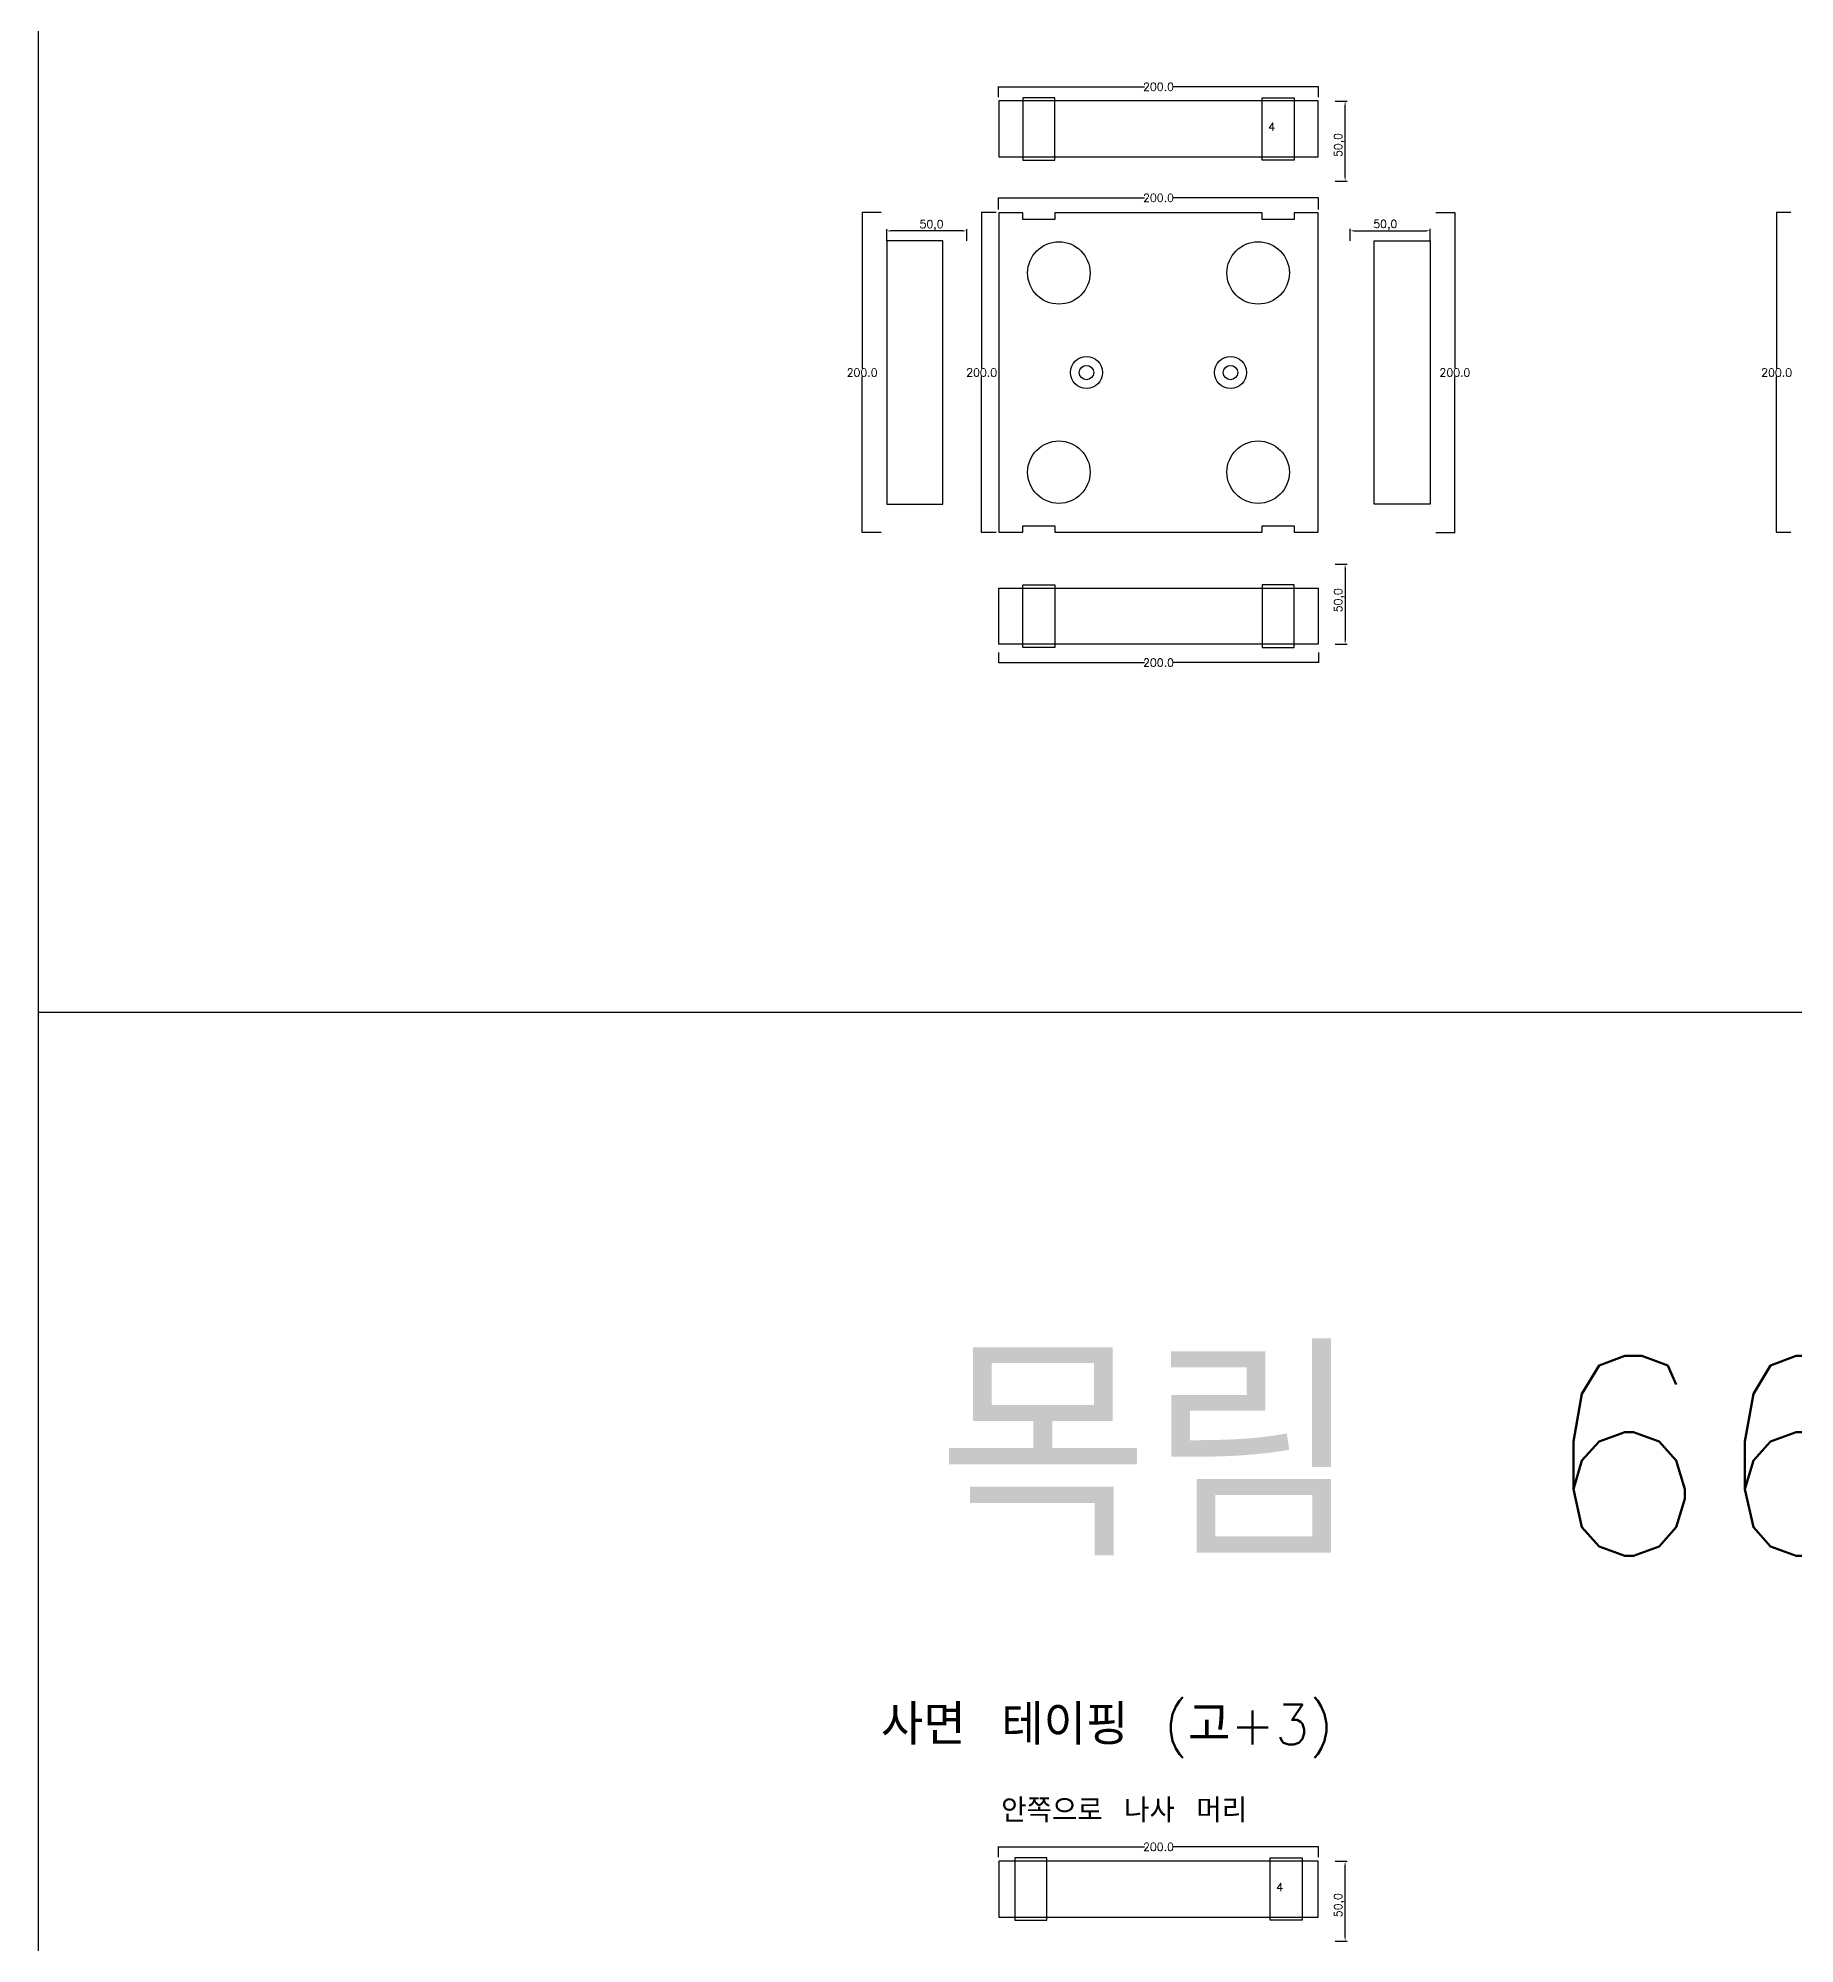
# Model space of a CAD drawing. Header units: millimetres. Extents: x 37110 to 56310, y -3510 to 5490.
# Drawn here: x 37110 to 38208, y 3108 to 4299 of the extents above; entities that cross this region are included whole.
import ezdxf

# ---------------------------------------------------------------- set-up
doc = ezdxf.new("R2010")
doc.units = ezdxf.units.MM
for name, color, linetype in [('TEXT', 3, 'Continuous'), ('볼트 구멍', 7, 'Continuous'), ('치구', 7, 'Continuous'), ('치수', 7, 'Continuous')]:
    doc.layers.add(name, color=color, linetype=linetype)
doc.styles.get("Standard").update_dxf_attribs({"font": 'txt.shx', "bigfont": 'whgtxt.shx'})
doc.dimstyles.new('ISO-25', dxfattribs={"dimtxt": 2.5, "dimasz": 2.5, "dimexe": 1.25, "dimexo": 0.625, "dimtad": 1, "dimtxsty": 'Standard', "dimcen": 2.5, "dimadec": 0, "dimazin": 0, "dimtfac": 1, "dimtmove": 0, "dimatfit": 3, "dimfxl": 0, "dimarcsym": 0})
doc.dimstyles.get("Standard").update_dxf_attribs({"dimtxt": 7, "dimasz": 0.18, "dimexe": 0.18, "dimexo": 0.0625, "dimgap": 0.09, "dimtad": 0, "dimtih": 1, "dimtoh": 1, "dimdec": 1, "dimzin": 0, "dimdsep": 46, "dimtxsty": 'Standard', "dimcen": 0.09, "dimadec": 0, "dimazin": 0, "dimtfac": 1, "dimtdec": 1, "dimtofl": 0, "dimtmove": 0, "dimatfit": 3, "dimfxl": 0, "dimtolj": 1, "dimtzin": 0, "dimarcsym": 0})

# ---------------------------------------------------------------- blocks, each defined once
blk = doc.blocks.new('*D1597')
at = {"layer": 'Defpoints', "color": 0, "linetype": 'Continuous'}
for p in [(37636.9, 4190), (37624.8, 3990), (37636.9, 3990)]:
    blk.add_point(p, dxfattribs=at)
at = {"layer": '치수', "color": 0, "linetype": 'Continuous', "lineweight": -2}
for p, q in [((37636.8, 4190), (37624.6, 4190)), ((37624.8, 4189.8), (37624.8, 4092.6)), ((37624.8, 3990.2), (37624.8, 4087.4)), ((37636.8, 3990), (37624.6, 3990))]:
    blk.add_line(p, q, dxfattribs=at)
at = {"layer": '치수', "color": 0, "linetype": 'Continuous'}
for points in [[(37624.8, 4189.8), (37624.8, 4189.8), (37624.8, 4190)], [(37624.8, 3990.2), (37624.8, 3990.2), (37624.8, 3990)]]:
    blk.add_solid(points, dxfattribs=at)
at = {"layer": '치수', "color": 0, "linetype": 'Continuous', "insert": (37624.8, 4090), "char_height": 5, "attachment_point": 5}
blk.add_mtext('\\A1;200.0', dxfattribs=at)
blk = doc.blocks.new('*D1598')
at = {"layer": 'Defpoints', "color": 0, "linetype": 'Continuous'}
for p in [(37983.1, 4190), (37983.1, 3990), (37995.2, 3990)]:
    blk.add_point(p, dxfattribs=at)
at = {"layer": '치수', "color": 0, "linetype": 'Continuous', "lineweight": -2}
for p, q in [((37983.2, 4190), (37995.4, 4190)), ((37995.2, 4189.8), (37995.2, 4092.6)), ((37995.2, 3990.2), (37995.2, 4087.4)), ((37983.2, 3990), (37995.4, 3990))]:
    blk.add_line(p, q, dxfattribs=at)
at = {"layer": '치수', "color": 0, "linetype": 'Continuous'}
for points in [[(37995.2, 4189.8), (37995.2, 4189.8), (37995.2, 4190)], [(37995.2, 3990.2), (37995.2, 3990.2), (37995.2, 3990)]]:
    blk.add_solid(points, dxfattribs=at)
at = {"layer": '치수', "color": 0, "linetype": 'Continuous', "insert": (37995.2, 4090), "char_height": 5, "attachment_point": 5}
blk.add_mtext('\\A1;200.0', dxfattribs=at)
blk = doc.blocks.new('*D1599')
at = {"layer": 'Defpoints', "color": 0, "linetype": 'Continuous'}
for p in [(37708.5, 4190), (37699.5, 3990), (37708.5, 3990)]:
    blk.add_point(p, dxfattribs=at)
at = {"layer": '치수', "color": 0, "linetype": 'Continuous', "lineweight": -2}
for p, q in [((37708.5, 4190), (37699.3, 4190)), ((37699.5, 4189.8), (37699.5, 4092.6)), ((37699.5, 3990.2), (37699.5, 4087.4)), ((37708.5, 3990), (37699.3, 3990))]:
    blk.add_line(p, q, dxfattribs=at)
at = {"layer": '치수', "color": 0, "linetype": 'Continuous'}
for points in [[(37699.4, 4189.8), (37699.5, 4189.8), (37699.5, 4190)], [(37699.4, 3990.2), (37699.5, 3990.2), (37699.5, 3990)]]:
    blk.add_solid(points, dxfattribs=at)
at = {"layer": '치수', "color": 0, "linetype": 'Continuous', "insert": (37699.5, 4090), "char_height": 5, "attachment_point": 5}
blk.add_mtext('\\A1;200.0', dxfattribs=at)
blk = doc.blocks.new('*D1600')
at = {"layer": 'Defpoints', "color": 0, "linetype": 'Continuous'}
for p in [(38205.1, 4190), (38196.2, 3990), (38205.1, 3990)]:
    blk.add_point(p, dxfattribs=at)
at = {"layer": '치수', "color": 0, "linetype": 'Continuous', "lineweight": -2}
for p, q in [((38205, 4190), (38196, 4190)), ((38196.2, 4189.8), (38196.2, 4092.6)), ((38196.2, 3990.2), (38196.2, 4087.4)), ((38205, 3990), (38196, 3990))]:
    blk.add_line(p, q, dxfattribs=at)
at = {"layer": '치수', "color": 0, "linetype": 'Continuous'}
for points in [[(38196.2, 4189.8), (38196.2, 4189.8), (38196.2, 4190)], [(38196.2, 3990.2), (38196.2, 3990.2), (38196.2, 3990)]]:
    blk.add_solid(points, dxfattribs=at)
at = {"layer": '치수', "color": 0, "linetype": 'Continuous', "insert": (38196.2, 4090), "char_height": 5, "attachment_point": 5}
blk.add_mtext('\\A1;200.0', dxfattribs=at)
blk = doc.blocks.new('*D1605')
at = {"layer": 'Defpoints', "color": 0, "linetype": 'Continuous'}
for p in [(37710, 3915.1), (37910, 3915.1), (37910, 3908.7)]:
    blk.add_point(p, dxfattribs=at)
at = {"layer": '치수', "color": 0, "linetype": 'Continuous', "lineweight": -2}
for p, q in [((37710, 3915.1), (37710, 3908.6)), ((37710.2, 3908.7), (37801.2, 3908.7)), ((37909.8, 3908.7), (37818.8, 3908.7)), ((37910, 3915.1), (37910, 3908.6))]:
    blk.add_line(p, q, dxfattribs=at)
at = {"layer": '치수', "color": 0, "linetype": 'Continuous'}
for points in [[(37710.2, 3908.8), (37710.2, 3908.7), (37710, 3908.7)], [(37909.8, 3908.8), (37909.8, 3908.7), (37910, 3908.7)]]:
    blk.add_solid(points, dxfattribs=at)
at = {"layer": '치수', "color": 0, "linetype": 'Continuous', "insert": (37810, 3908.7), "char_height": 5, "attachment_point": 5}
blk.add_mtext('\\A1;200.0', dxfattribs=at)
blk = doc.blocks.new('*D1606')
at = {"layer": 'Defpoints', "color": 0}
for p in [(37919.7, 3970.2), (37919.7, 3920.2), (37926.6, 3920.2)]:
    blk.add_point(p, dxfattribs=at)
at = {"layer": '치수', "color": 0, "lineweight": -2}
for p, q in [((37920.3, 3970.2), (37927.8, 3970.2)), ((37926.6, 3967.7), (37926.6, 3922.7)), ((37920.3, 3920.2), (37927.8, 3920.2))]:
    blk.add_line(p, q, dxfattribs=at)
at = {"layer": '치수', "color": 0}
for points in [[(37926.2, 3967.7), (37927, 3967.7), (37926.6, 3970.2)], [(37926.2, 3922.7), (37927, 3922.7), (37926.6, 3920.2)]]:
    blk.add_solid(points, dxfattribs=at)
at = {"layer": '치수', "color": 0, "insert": (37923, 3947.7), "char_height": 5, "attachment_point": 5, "rotation": 90}
blk.add_mtext('50,0', dxfattribs=at)
blk = doc.blocks.new('*D1608')
at = {"layer": 'Defpoints', "color": 0}
for p in [(37640.2, 4178.5), (37640.2, 4171.8), (37690.2, 4171.7)]:
    blk.add_point(p, dxfattribs=at)
at = {"layer": '치수', "color": 0, "lineweight": -2}
for p, q in [((37640.2, 4172.4), (37640.2, 4179.7)), ((37687.7, 4178.5), (37642.7, 4178.5)), ((37690.2, 4172.3), (37690.2, 4179.7))]:
    blk.add_line(p, q, dxfattribs=at)
at = {"layer": '치수', "color": 0}
for points in [[(37642.7, 4178.9), (37642.7, 4178.1), (37640.2, 4178.5)], [(37687.7, 4178.9), (37687.7, 4178.1), (37690.2, 4178.5)]]:
    blk.add_solid(points, dxfattribs=at)
at = {"layer": '치수', "color": 0, "insert": (37668.2, 4182), "char_height": 5, "attachment_point": 5}
blk.add_mtext('50,0', dxfattribs=at)
blk = doc.blocks.new('*D1609')
at = {"layer": 'Defpoints', "color": 0}
for p in [(37919.7, 4259.7), (37926.6, 4259.7), (37919.7, 4209.7)]:
    blk.add_point(p, dxfattribs=at)
at = {"layer": '치수', "color": 0, "lineweight": -2}
for p, q in [((37920.3, 4259.7), (37927.8, 4259.7)), ((37926.6, 4212.2), (37926.6, 4257.2)), ((37920.3, 4209.7), (37927.8, 4209.7))]:
    blk.add_line(p, q, dxfattribs=at)
at = {"layer": '치수', "color": 0}
for points in [[(37926.2, 4257.2), (37927, 4257.2), (37926.6, 4259.7)], [(37926.2, 4212.2), (37927, 4212.2), (37926.6, 4209.7)]]:
    blk.add_solid(points, dxfattribs=at)
at = {"layer": '치수', "color": 0, "insert": (37923, 4232.2), "char_height": 5, "attachment_point": 5, "rotation": 90}
blk.add_mtext('50,0', dxfattribs=at)
blk = doc.blocks.new('*D1610')
at = {"layer": 'Defpoints', "color": 0}
for p in [(37929.7, 4171.8), (37979.7, 4178.6), (37979.7, 4171.8)]:
    blk.add_point(p, dxfattribs=at)
at = {"layer": '치수', "color": 0, "lineweight": -2}
for p, q in [((37929.7, 4172.4), (37929.7, 4179.8)), ((37932.2, 4178.6), (37977.2, 4178.6)), ((37979.7, 4172.4), (37979.7, 4179.8))]:
    blk.add_line(p, q, dxfattribs=at)
at = {"layer": '치수', "color": 0}
for points in [[(37932.2, 4179), (37932.2, 4178.2), (37929.7, 4178.6)], [(37977.2, 4179), (37977.2, 4178.2), (37979.7, 4178.6)]]:
    blk.add_solid(points, dxfattribs=at)
at = {"layer": '치수', "color": 0, "insert": (37951.7, 4182.1), "char_height": 5, "attachment_point": 5}
blk.add_mtext('50,0', dxfattribs=at)
blk = doc.blocks.new('*D1611')
at = {"layer": 'Defpoints', "color": 0, "linetype": 'Continuous'}
for p in [(37910, 4199.2), (37710, 4191.8), (37910, 4191.8)]:
    blk.add_point(p, dxfattribs=at)
at = {"layer": '치수', "color": 0, "linetype": 'Continuous', "lineweight": -2}
for p, q in [((37710, 4191.9), (37710, 4199.4)), ((37710.2, 4199.2), (37801.2, 4199.2)), ((37909.8, 4199.2), (37818.8, 4199.2)), ((37910, 4191.9), (37910, 4199.4))]:
    blk.add_line(p, q, dxfattribs=at)
at = {"layer": '치수', "color": 0, "linetype": 'Continuous'}
for points in [[(37710.2, 4199.3), (37710.2, 4199.2), (37710, 4199.2)], [(37909.8, 4199.3), (37909.8, 4199.2), (37910, 4199.2)]]:
    blk.add_solid(points, dxfattribs=at)
at = {"layer": '치수', "color": 0, "linetype": 'Continuous', "insert": (37810, 4199.2), "char_height": 5, "attachment_point": 5}
blk.add_mtext('\\A1;200.0', dxfattribs=at)
blk = doc.blocks.new('*D1612')
at = {"layer": 'Defpoints', "color": 0, "linetype": 'Continuous'}
for p in [(37910, 4268.6), (37710, 4262.2), (37910, 4262.2)]:
    blk.add_point(p, dxfattribs=at)
at = {"layer": '치수', "color": 0, "linetype": 'Continuous', "lineweight": -2}
for p, q in [((37710, 4262.2), (37710, 4268.8)), ((37710.2, 4268.6), (37801.2, 4268.6)), ((37909.8, 4268.6), (37818.8, 4268.6)), ((37910, 4262.2), (37910, 4268.8))]:
    blk.add_line(p, q, dxfattribs=at)
at = {"layer": '치수', "color": 0, "linetype": 'Continuous'}
for points in [[(37710.2, 4268.6), (37710.2, 4268.5), (37710, 4268.6)], [(37909.8, 4268.6), (37909.8, 4268.5), (37910, 4268.6)]]:
    blk.add_solid(points, dxfattribs=at)
at = {"layer": '치수', "color": 0, "linetype": 'Continuous', "insert": (37810, 4268.6), "char_height": 5, "attachment_point": 5}
blk.add_mtext('\\A1;200.0', dxfattribs=at)
blk = doc.blocks.new('*D2093')
at = {"layer": 'Defpoints', "color": 0, "linetype": 'Continuous'}
for p in [(37910, 3168.6), (37710, 3162.2), (37910, 3162.2)]:
    blk.add_point(p, dxfattribs=at)
at = {"layer": '치수', "color": 0, "linetype": 'Continuous', "lineweight": -2}
for p, q in [((37710, 3162.2), (37710, 3168.8)), ((37710.2, 3168.6), (37801.2, 3168.6)), ((37909.8, 3168.6), (37818.8, 3168.6)), ((37910, 3162.2), (37910, 3168.8))]:
    blk.add_line(p, q, dxfattribs=at)
at = {"layer": '치수', "color": 0, "linetype": 'Continuous'}
for points in [[(37710.2, 3168.6), (37710.2, 3168.5), (37710, 3168.6)], [(37909.8, 3168.6), (37909.8, 3168.5), (37910, 3168.6)]]:
    blk.add_solid(points, dxfattribs=at)
at = {"layer": '치수', "color": 0, "linetype": 'Continuous', "insert": (37810, 3168.6), "char_height": 5, "attachment_point": 5}
blk.add_mtext('\\A1;200.0', dxfattribs=at)
blk = doc.blocks.new('*D2095')
at = {"layer": 'Defpoints', "color": 0}
for p in [(37919.7, 3159.7), (37926.6, 3159.7), (37919.7, 3109.7)]:
    blk.add_point(p, dxfattribs=at)
at = {"layer": '치수', "color": 0, "lineweight": -2}
for p, q in [((37920.3, 3159.7), (37927.8, 3159.7)), ((37926.6, 3112.2), (37926.6, 3157.2)), ((37920.3, 3109.7), (37927.8, 3109.7))]:
    blk.add_line(p, q, dxfattribs=at)
at = {"layer": '치수', "color": 0}
for points in [[(37926.2, 3157.2), (37927, 3157.2), (37926.6, 3159.7)], [(37926.2, 3112.2), (37927, 3112.2), (37926.6, 3109.7)]]:
    blk.add_solid(points, dxfattribs=at)
at = {"layer": '치수', "color": 0, "insert": (37923, 3132.2), "char_height": 5, "attachment_point": 5, "rotation": 90}
blk.add_mtext('50,0', dxfattribs=at)

msp = doc.modelspace()

# ---------------------------------------------------------------- linework, layer by layer
at = {"color": 6}
for p, q in [((37110, 5490), (37110, -3510)), ((56310, 3690), (37110, 3690))]:
    msp.add_line(p, q, dxfattribs=at)
at = {"layer": '볼트 구멍', "color": 2}
for centre in [(37765, 4090), (37855, 4090)]:
    msp.add_circle(centre, 10, dxfattribs=at)
at = {"layer": '볼트 구멍', "color": 3}
for centre in [(37765, 4090), (37855, 4090)]:
    msp.add_circle(centre, 4.5, dxfattribs=at)
at = {"layer": '치구'}
for points in [[(37710.25, 4224.75), (37909.75, 4224.75), (37909.75, 4259.75), (37710.25, 4259.75)], [(37710.25, 3990.25), (37725.25, 3990.25), (37725.25, 3994.25), (37745.25, 3994.25), (37745.25, 3990.25), (37874.75, 3990.25), (37874.75, 3994.25), (37894.75, 3994.25), (37894.75, 3990.25), (37909.75, 3990.25), (37909.75, 4189.75), (37894.75, 4189.75), (37894.75, 4185.75), (37874.75, 4185.75), (37874.75, 4189.75), (37745.25, 4189.75), (37745.25, 4185.75), (37725.25, 4185.75), (37725.25, 4189.75), (37710.25, 4189.75)], [(37675.25, 4172.35), (37640.25, 4172.35), (37640.25, 4007.65), (37675.25, 4007.65)], [(37944.75, 4172.35), (37979.75, 4172.35), (37979.75, 4007.65), (37944.75, 4007.65)], [(37710.25, 3955.25), (37909.75, 3955.25), (37909.75, 3920.25), (37710.25, 3920.25)], [(37710.25, 3124.75), (37909.75, 3124.75), (37909.75, 3159.75), (37710.25, 3159.75)]]:
    msp.add_lwpolyline(points, close=True, dxfattribs=at)
at = {"layer": '치구', "color": 1}
for points in [[(37725.25, 4222.75), (37745.25, 4222.75), (37745.25, 4261.747), (37725.25, 4261.747)], [(37894.75, 4222.75), (37874.75, 4222.75), (37874.75, 4261.747), (37894.75, 4261.747)], [(37725.25, 3957.25), (37745.25, 3957.25), (37745.25, 3918.253), (37725.25, 3918.253)], [(37894.75, 3957.25), (37874.75, 3957.25), (37874.75, 3918.253), (37894.75, 3918.253)], [(37720.25, 3122.75), (37740.25, 3122.75), (37740.25, 3161.747), (37720.25, 3161.747)], [(37899.75, 3122.75), (37879.75, 3122.75), (37879.75, 3161.747), (37899.75, 3161.747)]]:
    msp.add_lwpolyline(points, close=True, dxfattribs=at)
at = {"layer": '치구'}
for centre in [(37747.75, 4152.25), (37872.25, 4152.25), (37747.75, 4027.75), (37872.25, 4027.75)]:
    msp.add_circle(centre, 19.5, dxfattribs=at)

# ---------------------------------------------------------------- texts
at = {"layer": 'TEXT', "color": 1}
for s, height, p in [('4', 5, (37878.562, 4241.052)), ('안쪽으로 나사 머리', 15, (37711.654, 3183.927)), ('4', 5, (37883.562, 3141.052))]:
    msp.add_text(s, height=height, dxfattribs=at).set_placement(p)
at = {"layer": 'TEXT', "linetype": 'Continuous'}
for s, height, p in [('목림 660/후츠 공용', 125, (37671.858, 3350.481)), ('사면 테이핑 (고+3)', 25, (37636.603, 3232.518))]:
    msp.add_text(s, height=height, dxfattribs=at).set_placement(p)

# ---------------------------------------------------------------- dimensions: what is measured, and where the dimension line sits
at = {"layer": '치수', "color": 4, "linetype": 'Continuous'}
for base, p1, p2, picture, middle in [((37910, 4268.572), (37710, 4262.175), (37910, 4262.175), '*D1612', (37810, 4268.572)), ((37910, 3908.739), (37710, 3915.137), (37910, 3915.137), '*D1605', (37810, 3908.739)), ((37910, 3168.572), (37710, 3162.175), (37910, 3162.175), '*D2093', (37810, 3168.572))]:
    dim = msp.add_linear_dim(base=base, p1=p1, p2=p2, dimstyle='Standard', override={"dimtxt": 5}, dxfattribs=at)
    dim.commit()
    dim.dimension.update_dxf_attribs({"geometry": picture, "text_midpoint": middle, "dimtype": 160})
at = {"layer": '치수', "color": 4}
for base, p1, p2, angle, picture, middle in [((37926.577, 4259.75), (37919.68, 4209.75), (37919.68, 4259.75), 90, '*D1609', (37926.577, 4232.25)), ((37640.25, 4178.477), (37690.25, 4171.7), (37640.25, 4171.8), 180, '*D1608', (37668.25, 4178.477)), ((37926.577, 3920.25), (37919.68, 3970.25), (37919.68, 3920.25), 270, '*D1606', (37926.577, 3947.75)), ((37926.577, 3159.75), (37919.68, 3109.75), (37919.68, 3159.75), 90, '*D2095', (37926.577, 3132.25))]:
    dim = msp.add_linear_dim(base=base, p1=p1, p2=p2, angle=angle, dimstyle='ISO-25', override={"dimtxt": 5, "dimdec": 1, "dimzin": 0, "dimtdec": 1}, dxfattribs=at)
    dim.commit()
    dim.dimension.update_dxf_attribs({"geometry": picture, "text_midpoint": middle, "dimtype": 160})
at = {"layer": '치수', "color": 4, "linetype": 'Continuous'}
dim = msp.add_linear_dim(base=(37910, 4199.222), p1=(37710, 4191.825), p2=(37910, 4191.825), dimstyle='Standard', override={"dimtxt": 5}, dxfattribs=at)
dim.commit()
dim.dimension.update_dxf_attribs({"geometry": '*D1611', "text_midpoint": (37810, 4199.222)})
for base, p1, p2, picture, middle in [((37624.782, 3990), (37636.852, 4190), (37636.852, 3990), '*D1597', (37624.782, 4090)), ((37699.47, 3990), (37708.54, 4190), (37708.54, 3990), '*D1599', (37699.47, 4090)), ((37995.218, 3990), (37983.148, 4190), (37983.148, 3990), '*D1598', (37995.218, 4090)), ((38196.204, 3990), (38205.109, 4190), (38205.109, 3990), '*D1600', (38196.204, 4090))]:
    dim = msp.add_linear_dim(base=base, p1=p1, p2=p2, angle=90, dimstyle='Standard', override={"dimtxt": 5}, dxfattribs=at)
    dim.commit()
    dim.dimension.update_dxf_attribs({"geometry": picture, "text_midpoint": middle})
at = {"layer": '치수', "color": 4}
dim = msp.add_linear_dim(base=(37979.75, 4178.577), p1=(37929.75, 4171.8), p2=(37979.75, 4171.8), dimstyle='ISO-25', override={"dimtxt": 5, "dimdec": 1, "dimzin": 0, "dimtdec": 1}, dxfattribs=at)
dim.commit()
dim.dimension.update_dxf_attribs({"geometry": '*D1610', "text_midpoint": (37951.75, 4178.577), "dimtype": 160})

doc.saveas('drawing.dxf')
